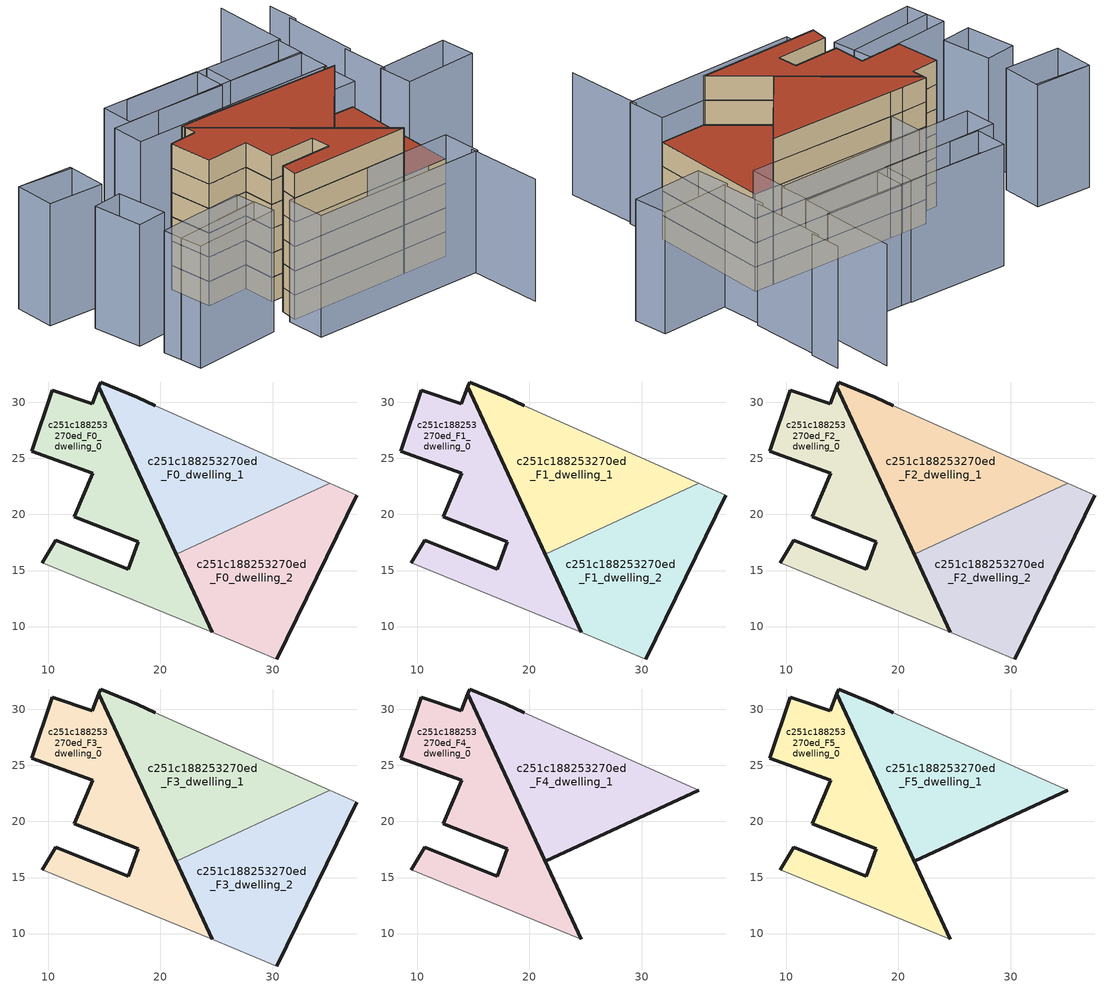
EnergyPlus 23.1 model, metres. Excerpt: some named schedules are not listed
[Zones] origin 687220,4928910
c251c188253270ed_F0_dwelling_0
 floor ground (EU_floor_Construction): 24.62,9.47 14.51,31.38 13.91,29.86 10.36,31.08 8.5,25.63 13.95,23.7 12.32,19.82 18.04,17.57 17.14,15.13 10.66,17.71 9.47,15.7 z0
 wall outside (EU_wall_Construction): 9.47,15.7 10.66,17.71 17.14,15.13 18.04,17.57 12.32,19.82 13.95,23.7 8.5,25.63 10.36,31.08 13.91,29.86 14.51,31.38 24.62,9.47 z0:3
 wall adiabatic (EU_wall_Construction): 24.62,9.47 9.47,15.7 z0:3
c251c188253270ed_F0_dwelling_1
 floor ground (EU_floor_Construction): 35.13,22.78 19.55,29.72 17.92,30.45 14.68,31.82 14.51,31.38 21.4,16.45 z0
 wall outside (EU_wall_Construction): 21.4,16.45 14.51,31.38 14.68,31.82 17.92,30.45 19.55,29.72 z0:3
 wall adiabatic (EU_wall_Construction): 19.55,29.72 35.13,22.78 z0:3
 wall to c251c188253270ed_F0_dwelling_2 (EU_wall_Construction): 35.13,22.78 21.4,16.45 z0:3
c251c188253270ed_F0_dwelling_2
 floor ground (EU_floor_Construction): 30.37,7.11 37.53,21.71 35.13,22.78 21.4,16.45 24.62,9.47 z0
 wall outside (EU_wall_Construction): 24.62,9.47 21.4,16.45 / 37.53,21.71 30.37,7.11 z0:3
 wall adiabatic (EU_wall_Construction): 35.13,22.78 37.53,21.71 / 30.37,7.11 24.62,9.47 z0:3
c251c188253270ed_F1_dwelling_0
 floor to c251c188253270ed_F0_dwelling_0 (EU_floor_Construction): 24.62,9.47 14.51,31.38 13.91,29.86 10.36,31.08 8.5,25.63 13.95,23.7 12.32,19.82 18.04,17.57 17.14,15.13 10.66,17.71 9.47,15.7 z3
 wall outside (EU_wall_Construction): 9.47,15.7 10.66,17.71 17.14,15.13 18.04,17.57 12.32,19.82 13.95,23.7 8.5,25.63 10.36,31.08 13.91,29.86 14.51,31.38 24.62,9.47 z3:6
 wall adiabatic (EU_wall_Construction): 24.62,9.47 9.47,15.7 z3:6
c251c188253270ed_F1_dwelling_1
 floor to c251c188253270ed_F0_dwelling_1 (EU_floor_Construction): 35.13,22.78 19.55,29.72 17.92,30.45 14.68,31.82 14.51,31.38 21.4,16.45 z3
 wall outside (EU_wall_Construction): 21.4,16.45 14.51,31.38 14.68,31.82 17.92,30.45 19.55,29.72 z3:6
 wall adiabatic (EU_wall_Construction): 19.55,29.72 35.13,22.78 z3:6
 wall to c251c188253270ed_F1_dwelling_2 (EU_wall_Construction): 35.13,22.78 21.4,16.45 z3:6
c251c188253270ed_F1_dwelling_2
 floor to c251c188253270ed_F0_dwelling_2 (EU_floor_Construction): 30.37,7.11 37.53,21.71 35.13,22.78 21.4,16.45 24.62,9.47 z3
 wall outside (EU_wall_Construction): 24.62,9.47 21.4,16.45 / 37.53,21.71 30.37,7.11 z3:6
 wall adiabatic (EU_wall_Construction): 35.13,22.78 37.53,21.71 / 30.37,7.11 24.62,9.47 z3:6
c251c188253270ed_F2_dwelling_0
 floor to c251c188253270ed_F1_dwelling_0 (EU_floor_Construction): 24.62,9.47 14.51,31.38 13.91,29.86 10.36,31.08 8.5,25.63 13.95,23.7 12.32,19.82 18.04,17.57 17.14,15.13 10.66,17.71 9.47,15.7 z6
 wall outside (EU_wall_Construction): 9.47,15.7 10.66,17.71 17.14,15.13 18.04,17.57 12.32,19.82 13.95,23.7 8.5,25.63 10.36,31.08 13.91,29.86 14.51,31.38 24.62,9.47 z6:9
 wall adiabatic (EU_wall_Construction): 24.62,9.47 9.47,15.7 z6:9
c251c188253270ed_F2_dwelling_1
 floor to c251c188253270ed_F1_dwelling_1 (EU_floor_Construction): 35.13,22.78 19.55,29.72 17.92,30.45 14.68,31.82 14.51,31.38 21.4,16.45 z6
 wall outside (EU_wall_Construction): 21.4,16.45 14.51,31.38 14.68,31.82 17.92,30.45 19.55,29.72 z6:9
 wall adiabatic (EU_wall_Construction): 19.55,29.72 35.13,22.78 z6:9
 wall to c251c188253270ed_F2_dwelling_2 (EU_wall_Construction): 35.13,22.78 21.4,16.45 z6:9
c251c188253270ed_F2_dwelling_2
 floor to c251c188253270ed_F1_dwelling_2 (EU_floor_Construction): 30.37,7.11 37.53,21.71 35.13,22.78 21.4,16.45 24.62,9.47 z6
 wall outside (EU_wall_Construction): 24.62,9.47 21.4,16.45 / 37.53,21.71 30.37,7.11 z6:9
 wall adiabatic (EU_wall_Construction): 35.13,22.78 37.53,21.71 / 30.37,7.11 24.62,9.47 z6:9
c251c188253270ed_F3_dwelling_0
 floor to c251c188253270ed_F2_dwelling_0 (EU_floor_Construction): 24.62,9.47 14.51,31.38 13.91,29.86 10.36,31.08 8.5,25.63 13.95,23.7 12.32,19.82 18.04,17.57 17.14,15.13 10.66,17.71 9.47,15.7 z9
 wall outside (EU_wall_Construction): 9.47,15.7 10.66,17.71 17.14,15.13 18.04,17.57 12.32,19.82 13.95,23.7 8.5,25.63 10.36,31.08 13.91,29.86 14.51,31.38 24.62,9.47 z9:12
 wall adiabatic (EU_wall_Construction): 24.62,9.47 9.47,15.7 z9:12
c251c188253270ed_F3_dwelling_1
 floor to c251c188253270ed_F2_dwelling_1 (EU_floor_Construction): 35.13,22.78 19.55,29.72 17.92,30.45 14.68,31.82 14.51,31.38 21.4,16.45 z9
 wall outside (EU_wall_Construction): 21.4,16.45 14.51,31.38 14.68,31.82 17.92,30.45 19.55,29.72 z9:12
 wall adiabatic (EU_wall_Construction): 19.55,29.72 35.13,22.78 z9:12
 wall to c251c188253270ed_F3_dwelling_2 (EU_wall_Construction): 35.13,22.78 21.4,16.45 z9:12
c251c188253270ed_F3_dwelling_2
 floor to c251c188253270ed_F2_dwelling_2 (EU_floor_Construction): 30.37,7.11 37.53,21.71 35.13,22.78 21.4,16.45 24.62,9.47 z9
 wall outside (EU_wall_Construction): 24.62,9.47 21.4,16.45 / 37.53,21.71 30.37,7.11 z9:12
 wall adiabatic (EU_wall_Construction): 35.13,22.78 37.53,21.71 / 30.37,7.11 24.62,9.47 z9:12
 roof outside (EU_roof_Construction): 37.53,21.71 30.37,7.11 24.62,9.47 21.4,16.45 35.13,22.78 z12
c251c188253270ed_F4_dwelling_0
 floor to c251c188253270ed_F3_dwelling_0 (EU_floor_Construction): 24.62,9.47 14.51,31.38 13.91,29.86 10.36,31.08 8.5,25.63 13.95,23.7 12.32,19.82 18.04,17.57 17.14,15.13 10.66,17.71 9.47,15.7 z12
 wall outside (EU_wall_Construction): 9.47,15.7 10.66,17.71 17.14,15.13 18.04,17.57 12.32,19.82 13.95,23.7 8.5,25.63 10.36,31.08 13.91,29.86 14.51,31.38 24.62,9.47 z12:15
 wall adiabatic (EU_wall_Construction): 24.62,9.47 9.47,15.7 z12:15
c251c188253270ed_F4_dwelling_1
 floor to c251c188253270ed_F3_dwelling_1 (EU_floor_Construction): 35.13,22.78 19.55,29.72 17.92,30.45 14.68,31.82 14.51,31.38 21.4,16.45 z12
 wall outside (EU_wall_Construction): 35.13,22.78 21.4,16.45 14.51,31.38 14.68,31.82 17.92,30.45 19.55,29.72 z12:15
 wall adiabatic (EU_wall_Construction): 19.55,29.72 35.13,22.78 z12:15
c251c188253270ed_F5_dwelling_0
 floor to c251c188253270ed_F4_dwelling_0 (EU_floor_Construction): 24.62,9.47 14.51,31.38 13.91,29.86 10.36,31.08 8.5,25.63 13.95,23.7 12.32,19.82 18.04,17.57 17.14,15.13 10.66,17.71 9.47,15.7 z15
 wall outside (EU_wall_Construction): 9.47,15.7 10.66,17.71 17.14,15.13 18.04,17.57 12.32,19.82 13.95,23.7 8.5,25.63 10.36,31.08 13.91,29.86 14.51,31.38 24.62,9.47 z15:18
 wall adiabatic (EU_wall_Construction): 24.62,9.47 9.47,15.7 z15:18
 roof outside (EU_roof_Construction): 14.51,31.38 24.62,9.47 9.47,15.7 10.66,17.71 17.14,15.13 18.04,17.57 12.32,19.82 13.95,23.7 8.5,25.63 10.36,31.08 13.91,29.86 z18
c251c188253270ed_F5_dwelling_1
 floor to c251c188253270ed_F4_dwelling_1 (EU_floor_Construction): 35.13,22.78 19.55,29.72 17.92,30.45 14.68,31.82 14.51,31.38 21.4,16.45 z15
 wall outside (EU_wall_Construction): 35.13,22.78 21.4,16.45 14.51,31.38 14.68,31.82 17.92,30.45 19.55,29.72 z15:18
 wall adiabatic (EU_wall_Construction): 19.55,29.72 35.13,22.78 z15:18
 roof outside (EU_roof_Construction): 35.13,22.78 21.4,16.45 14.51,31.38 14.68,31.82 17.92,30.45 19.55,29.72 z18
shading: 42.16,20.02 44.48,25.85 / 28.38,3.05 24.7,-6.34 / 44.74,25.38 48.73,34.58 / 48.79,33.88 50.37,37.7 / 47.62,42.33 43.58,33.3 / 43.58,33.3 23.3,42.38 / 5.71,40.93 -0.85,44.32 / 8.78,15.98 30.37,7.11 / 30.37,7.11 28.43,2.37 / 28.43,2.37 6.83,11.25 / 6.83,11.25 8.78,15.98 / 49.37,12.79 40.3,16.1 / 40.3,16.1 41.85,20.33 / 41.85,20.33 50.91,17.03 / 50.91,17.03 49.37,12.79 / 5.87,16.56 -5.43,20.13 / -5.43,20.13 -4.54,22.94 / -4.54,22.94 6.76,19.37 / 6.76,19.37 5.87,16.56 / 6.71,19.35 -4.52,22.94 / -4.52,22.94 -3.74,25.37 / -3.74,25.37 7.49,21.78 / 7.49,21.78 6.71,19.35 / 2.26,33.57 0.35,27.28 / 0.35,27.28 -3.49,28.44 / -3.49,28.44 -1.58,34.73 / -1.58,34.73 2.26,33.57 / -0.85,44.32 5.86,41.18 / 5.86,41.18 3.58,36.31 / 3.58,36.31 -3.12,39.45 / -3.12,39.45 -0.85,44.32 / 21.25,34.01 39.7,26.15 / 39.7,26.15 37.77,21.61 / 37.77,21.61 19.32,29.47 / 19.32,29.47 21.25,34.01 / 39.91,26.06 14.7,36.75 / 14.7,36.75 16.39,40.72 / 16.39,40.72 41.6,30.03 / 41.6,30.03 39.91,26.06 / 33.83,37.66 43.27,33.44 / 43.27,33.44 41.63,29.78 / 41.63,29.78 32.19,34.01 / 32.19,34.01 33.83,37.66 / 20.36,43.83 32.55,38.3 / 32.55,38.3 30.77,34.37 / 30.77,34.37 18.58,39.9 / 18.58,39.9 20.36,43.83 z0:15
[Building]
EU S2 Campaign: North Axis=0; Terrain=City; Solar Distribution=FullExterior
[Site:Location]
Bologna: Latitude=44.5; Longitude=11.25; Time Zone=1; Elevation=37
[SizingPeriod:WeatherFileDays]
AnnualSizingPeriod: Begin Month=1; Begin Day of Month=1; End Month=12; End Day of Month=31; Day of Week for Start Day=Monday; Use Weather File Daylight Saving Period=No; Use Weather File Rain and Snow Indicators=No
[MATERIAL]
EU_InternalMass_Material: Roughness=MediumRough; Thickness=0.1; Conductivity=1; Density=1800; Specific Heat=900; Thermal Absorptance=0.9; Solar Absorptance=0.7; Visible Absorptance=0.7
[MATERIAL:NOMASS] Roughness=MediumRough; Thermal Absorptance=0.9; Solar Absorptance=0.7; Visible Absorptance=0.7
Name | Thermal Resistance
EU_wall_NoMass | 0.905828
EU_roof_NoMass | 0.37593
EU_floor_NoMass | 0.67114
[CONSTRUCTION]
EU_wall_Construction: EU_wall_NoMass
EU_roof_Construction: EU_roof_NoMass
EU_floor_Construction: EU_floor_NoMass
EU_InternalMass_Construction: EU_InternalMass_Material
[ZONE] Type=1; Multiplier=1; Ceiling Height=autocalculate; Floor Area=autocalculate; Part of Total Floor Area=Yes
Name | Volume
c251c188253270ed_F0_dwelling_0; c251c188253270ed_F1_dwelling_0; c251c188253270ed_F2_dwelling_0; c251c188253270ed_F3_dwelling_0; c251c188253270ed_F4_dwelling_0; c251c188253270ed_F5_dwelling_0 | 390.483
c251c188253270ed_F0_dwelling_1 | 390.47
c251c188253270ed_F1_dwelling_1; c251c188253270ed_F2_dwelling_1; c251c188253270ed_F3_dwelling_1; c251c188253270ed_F4_dwelling_1; c251c188253270ed_F5_dwelling_1 | 390.471
c251c188253270ed_F0_dwelling_2 | 390.46
c251c188253270ed_F1_dwelling_2; c251c188253270ed_F2_dwelling_2; c251c188253270ed_F3_dwelling_2 | 390.461
[INTERNALMASS] Construction=EU_InternalMass_Construction
Name | Zone or ZoneList | Surface Area
c251c188253270ed_F0_dwelling_0_EU_InternalMass | c251c188253270ed_F0_dwelling_0 | 130.161
c251c188253270ed_F0_dwelling_1_EU_InternalMass | c251c188253270ed_F0_dwelling_1 | 130.153
c251c188253270ed_F0_dwelling_2_EU_InternalMass | c251c188253270ed_F0_dwelling_2 | 130.151
c251c188253270ed_F1_dwelling_0_EU_InternalMass | c251c188253270ed_F1_dwelling_0 | 130.161
c251c188253270ed_F1_dwelling_1_EU_InternalMass | c251c188253270ed_F1_dwelling_1 | 130.153
c251c188253270ed_F1_dwelling_2_EU_InternalMass | c251c188253270ed_F1_dwelling_2 | 130.151
c251c188253270ed_F2_dwelling_0_EU_InternalMass | c251c188253270ed_F2_dwelling_0 | 130.161
c251c188253270ed_F2_dwelling_1_EU_InternalMass | c251c188253270ed_F2_dwelling_1 | 130.153
c251c188253270ed_F2_dwelling_2_EU_InternalMass | c251c188253270ed_F2_dwelling_2 | 130.151
c251c188253270ed_F3_dwelling_0_EU_InternalMass | c251c188253270ed_F3_dwelling_0 | 130.161
c251c188253270ed_F3_dwelling_1_EU_InternalMass | c251c188253270ed_F3_dwelling_1 | 130.153
c251c188253270ed_F3_dwelling_2_EU_InternalMass | c251c188253270ed_F3_dwelling_2 | 130.151
c251c188253270ed_F4_dwelling_0_EU_InternalMass | c251c188253270ed_F4_dwelling_0 | 195.238
c251c188253270ed_F4_dwelling_1_EU_InternalMass | c251c188253270ed_F4_dwelling_1 | 195.24
c251c188253270ed_F5_dwelling_0_EU_InternalMass | c251c188253270ed_F5_dwelling_0 | 195.238
c251c188253270ed_F5_dwelling_1_EU_InternalMass | c251c188253270ed_F5_dwelling_1 | 195.24
[OTHEREQUIPMENT] Fuel Type=Electricity; Design Level Calculation Method=Watts/Area; Power per Zone Floor Area=1; Fraction Latent=0; Fraction Radiant=0; Fraction Lost=0; Carbon Dioxide Generation Rate=0; EndUse Subcategory=EU_Step8_InternalGains
Name | Zone or ZoneList or Space or SpaceList | Schedule
EU_Step8_InternalGain_c251c188253270ed_F0_dwelling_0_f000 | c251c188253270ed_F0_dwelling_0 | EU_Step8_GainSchedule_c251c188253270ed_F0_dwelling_0_f000
EU_Step8_InternalGain_c251c188253270ed_F0_dwelling_1_f000 | c251c188253270ed_F0_dwelling_1 | EU_Step8_GainSchedule_c251c188253270ed_F0_dwelling_1_f000
EU_Step8_InternalGain_c251c188253270ed_F0_dwelling_2_f000 | c251c188253270ed_F0_dwelling_2 | EU_Step8_GainSchedule_c251c188253270ed_F0_dwelling_2_f000
EU_Step8_InternalGain_c251c188253270ed_F1_dwelling_0_f000 | c251c188253270ed_F1_dwelling_0 | EU_Step8_GainSchedule_c251c188253270ed_F1_dwelling_0_f000
EU_Step8_InternalGain_c251c188253270ed_F1_dwelling_1_f000 | c251c188253270ed_F1_dwelling_1 | EU_Step8_GainSchedule_c251c188253270ed_F1_dwelling_1_f000
EU_Step8_InternalGain_c251c188253270ed_F1_dwelling_2_f000 | c251c188253270ed_F1_dwelling_2 | EU_Step8_GainSchedule_c251c188253270ed_F1_dwelling_2_f000
EU_Step8_InternalGain_c251c188253270ed_F2_dwelling_0_f000 | c251c188253270ed_F2_dwelling_0 | EU_Step8_GainSchedule_c251c188253270ed_F2_dwelling_0_f000
EU_Step8_InternalGain_c251c188253270ed_F2_dwelling_1_f000 | c251c188253270ed_F2_dwelling_1 | EU_Step8_GainSchedule_c251c188253270ed_F2_dwelling_1_f000
EU_Step8_InternalGain_c251c188253270ed_F2_dwelling_2_f000 | c251c188253270ed_F2_dwelling_2 | EU_Step8_GainSchedule_c251c188253270ed_F2_dwelling_2_f000
EU_Step8_InternalGain_c251c188253270ed_F3_dwelling_0_f000 | c251c188253270ed_F3_dwelling_0 | EU_Step8_GainSchedule_c251c188253270ed_F3_dwelling_0_f000
EU_Step8_InternalGain_c251c188253270ed_F3_dwelling_1_f000 | c251c188253270ed_F3_dwelling_1 | EU_Step8_GainSchedule_c251c188253270ed_F3_dwelling_1_f000
EU_Step8_InternalGain_c251c188253270ed_F3_dwelling_2_f000 | c251c188253270ed_F3_dwelling_2 | EU_Step8_GainSchedule_c251c188253270ed_F3_dwelling_2_f000
EU_Step8_InternalGain_c251c188253270ed_F4_dwelling_0_f000 | c251c188253270ed_F4_dwelling_0 | EU_Step8_GainSchedule_c251c188253270ed_F4_dwelling_0_f000
EU_Step8_InternalGain_c251c188253270ed_F4_dwelling_1_f000 | c251c188253270ed_F4_dwelling_1 | EU_Step8_GainSchedule_c251c188253270ed_F4_dwelling_1_f000
EU_Step8_InternalGain_c251c188253270ed_F5_dwelling_0_f000 | c251c188253270ed_F5_dwelling_0 | EU_Step8_GainSchedule_c251c188253270ed_F5_dwelling_0_f000
EU_Step8_InternalGain_c251c188253270ed_F5_dwelling_1_f000 | c251c188253270ed_F5_dwelling_1 | EU_Step8_GainSchedule_c251c188253270ed_F5_dwelling_1_f000
[ZONEVENTILATION:DESIGNFLOWRATE] Schedule=EU_AlwaysOn; Design Flow Rate Calculation Method=AirChanges/Hour; Air Changes per Hour=0.73129; Ventilation Type=Natural; Fan Pressure Rise=0; Fan Total Efficiency=1; Constant Term Coefficient=1; Temperature Term Coefficient=0; Velocity Term Coefficient=0; Velocity Squared Term Coefficient=0; Minimum Indoor Temperature=-100; Maximum Indoor Temperature=100; Delta Temperature=-100; Minimum Outdoor Temperature=-100; Maximum Outdoor Temperature=100; Maximum Wind Speed=40
Name | Zone or ZoneList or Space or SpaceList
EU_ConstantAir_c251c188253270ed_F0_dwelling_0 | c251c188253270ed_F0_dwelling_0
EU_ConstantAir_c251c188253270ed_F0_dwelling_1 | c251c188253270ed_F0_dwelling_1
EU_ConstantAir_c251c188253270ed_F0_dwelling_2 | c251c188253270ed_F0_dwelling_2
EU_ConstantAir_c251c188253270ed_F1_dwelling_0 | c251c188253270ed_F1_dwelling_0
EU_ConstantAir_c251c188253270ed_F1_dwelling_1 | c251c188253270ed_F1_dwelling_1
EU_ConstantAir_c251c188253270ed_F1_dwelling_2 | c251c188253270ed_F1_dwelling_2
EU_ConstantAir_c251c188253270ed_F2_dwelling_0 | c251c188253270ed_F2_dwelling_0
EU_ConstantAir_c251c188253270ed_F2_dwelling_1 | c251c188253270ed_F2_dwelling_1
EU_ConstantAir_c251c188253270ed_F2_dwelling_2 | c251c188253270ed_F2_dwelling_2
EU_ConstantAir_c251c188253270ed_F3_dwelling_0 | c251c188253270ed_F3_dwelling_0
EU_ConstantAir_c251c188253270ed_F3_dwelling_1 | c251c188253270ed_F3_dwelling_1
EU_ConstantAir_c251c188253270ed_F3_dwelling_2 | c251c188253270ed_F3_dwelling_2
EU_ConstantAir_c251c188253270ed_F4_dwelling_0 | c251c188253270ed_F4_dwelling_0
EU_ConstantAir_c251c188253270ed_F4_dwelling_1 | c251c188253270ed_F4_dwelling_1
EU_ConstantAir_c251c188253270ed_F5_dwelling_0 | c251c188253270ed_F5_dwelling_0
EU_ConstantAir_c251c188253270ed_F5_dwelling_1 | c251c188253270ed_F5_dwelling_1
[HVACTEMPLATE:THERMOSTAT] Constant Heating Setpoint=20; Constant Cooling Setpoint=50
EU_HeatOnly_c251c188253270ed_F0_dwelling_0; EU_HeatOnly_c251c188253270ed_F0_dwelling_1; EU_HeatOnly_c251c188253270ed_F0_dwelling_2; EU_HeatOnly_c251c188253270ed_F1_dwelling_0; EU_HeatOnly_c251c188253270ed_F1_dwelling_1; EU_HeatOnly_c251c188253270ed_F1_dwelling_2; EU_HeatOnly_c251c188253270ed_F2_dwelling_0; EU_HeatOnly_c251c188253270ed_F2_dwelling_1; EU_HeatOnly_c251c188253270ed_F2_dwelling_2; EU_HeatOnly_c251c188253270ed_F3_dwelling_0; EU_HeatOnly_c251c188253270ed_F3_dwelling_1; EU_HeatOnly_c251c188253270ed_F3_dwelling_2; EU_HeatOnly_c251c188253270ed_F4_dwelling_0; EU_HeatOnly_c251c188253270ed_F4_dwelling_1; EU_HeatOnly_c251c188253270ed_F5_dwelling_0; EU_HeatOnly_c251c188253270ed_F5_dwelling_1
[HVACTEMPLATE:ZONE:IDEALLOADSAIRSYSTEM] System Availability Schedule=EU_AlwaysOn; Maximum Heating Supply Air Temperature=50; Minimum Cooling Supply Air Temperature=13; Maximum Heating Supply Air Humidity Ratio=0.0156; Minimum Cooling Supply Air Humidity Ratio=0.0077; Heating Limit=NoLimit; Cooling Limit=NoLimit; Heating Availability Schedule=EU_AlwaysOn; Cooling Availability Schedule=EU_CoolingOff; Dehumidification Control Type=ConstantSensibleHeatRatio; Cooling Sensible Heat Ratio=0.7; Dehumidification Setpoint=60; Humidification Control Type=None; Humidification Setpoint=30; Outdoor Air Method=None; Outdoor Air Flow Rate per Person=0.00944; Outdoor Air Flow Rate per Zone Floor Area=0; Outdoor Air Flow Rate per Zone=0; Demand Controlled Ventilation Type=None; Outdoor Air Economizer Type=NoEconomizer; Heat Recovery Type=None; Sensible Heat Recovery Effectiveness=0.7; Latent Heat Recovery Effectiveness=0.65
Name | Template Thermostat
c251c188253270ed_F0_dwelling_0 | EU_HeatOnly_c251c188253270ed_F0_dwelling_0
c251c188253270ed_F0_dwelling_1 | EU_HeatOnly_c251c188253270ed_F0_dwelling_1
c251c188253270ed_F0_dwelling_2 | EU_HeatOnly_c251c188253270ed_F0_dwelling_2
c251c188253270ed_F1_dwelling_0 | EU_HeatOnly_c251c188253270ed_F1_dwelling_0
c251c188253270ed_F1_dwelling_1 | EU_HeatOnly_c251c188253270ed_F1_dwelling_1
c251c188253270ed_F1_dwelling_2 | EU_HeatOnly_c251c188253270ed_F1_dwelling_2
c251c188253270ed_F2_dwelling_0 | EU_HeatOnly_c251c188253270ed_F2_dwelling_0
c251c188253270ed_F2_dwelling_1 | EU_HeatOnly_c251c188253270ed_F2_dwelling_1
c251c188253270ed_F2_dwelling_2 | EU_HeatOnly_c251c188253270ed_F2_dwelling_2
c251c188253270ed_F3_dwelling_0 | EU_HeatOnly_c251c188253270ed_F3_dwelling_0
c251c188253270ed_F3_dwelling_1 | EU_HeatOnly_c251c188253270ed_F3_dwelling_1
c251c188253270ed_F3_dwelling_2 | EU_HeatOnly_c251c188253270ed_F3_dwelling_2
c251c188253270ed_F4_dwelling_0 | EU_HeatOnly_c251c188253270ed_F4_dwelling_0
c251c188253270ed_F4_dwelling_1 | EU_HeatOnly_c251c188253270ed_F4_dwelling_1
